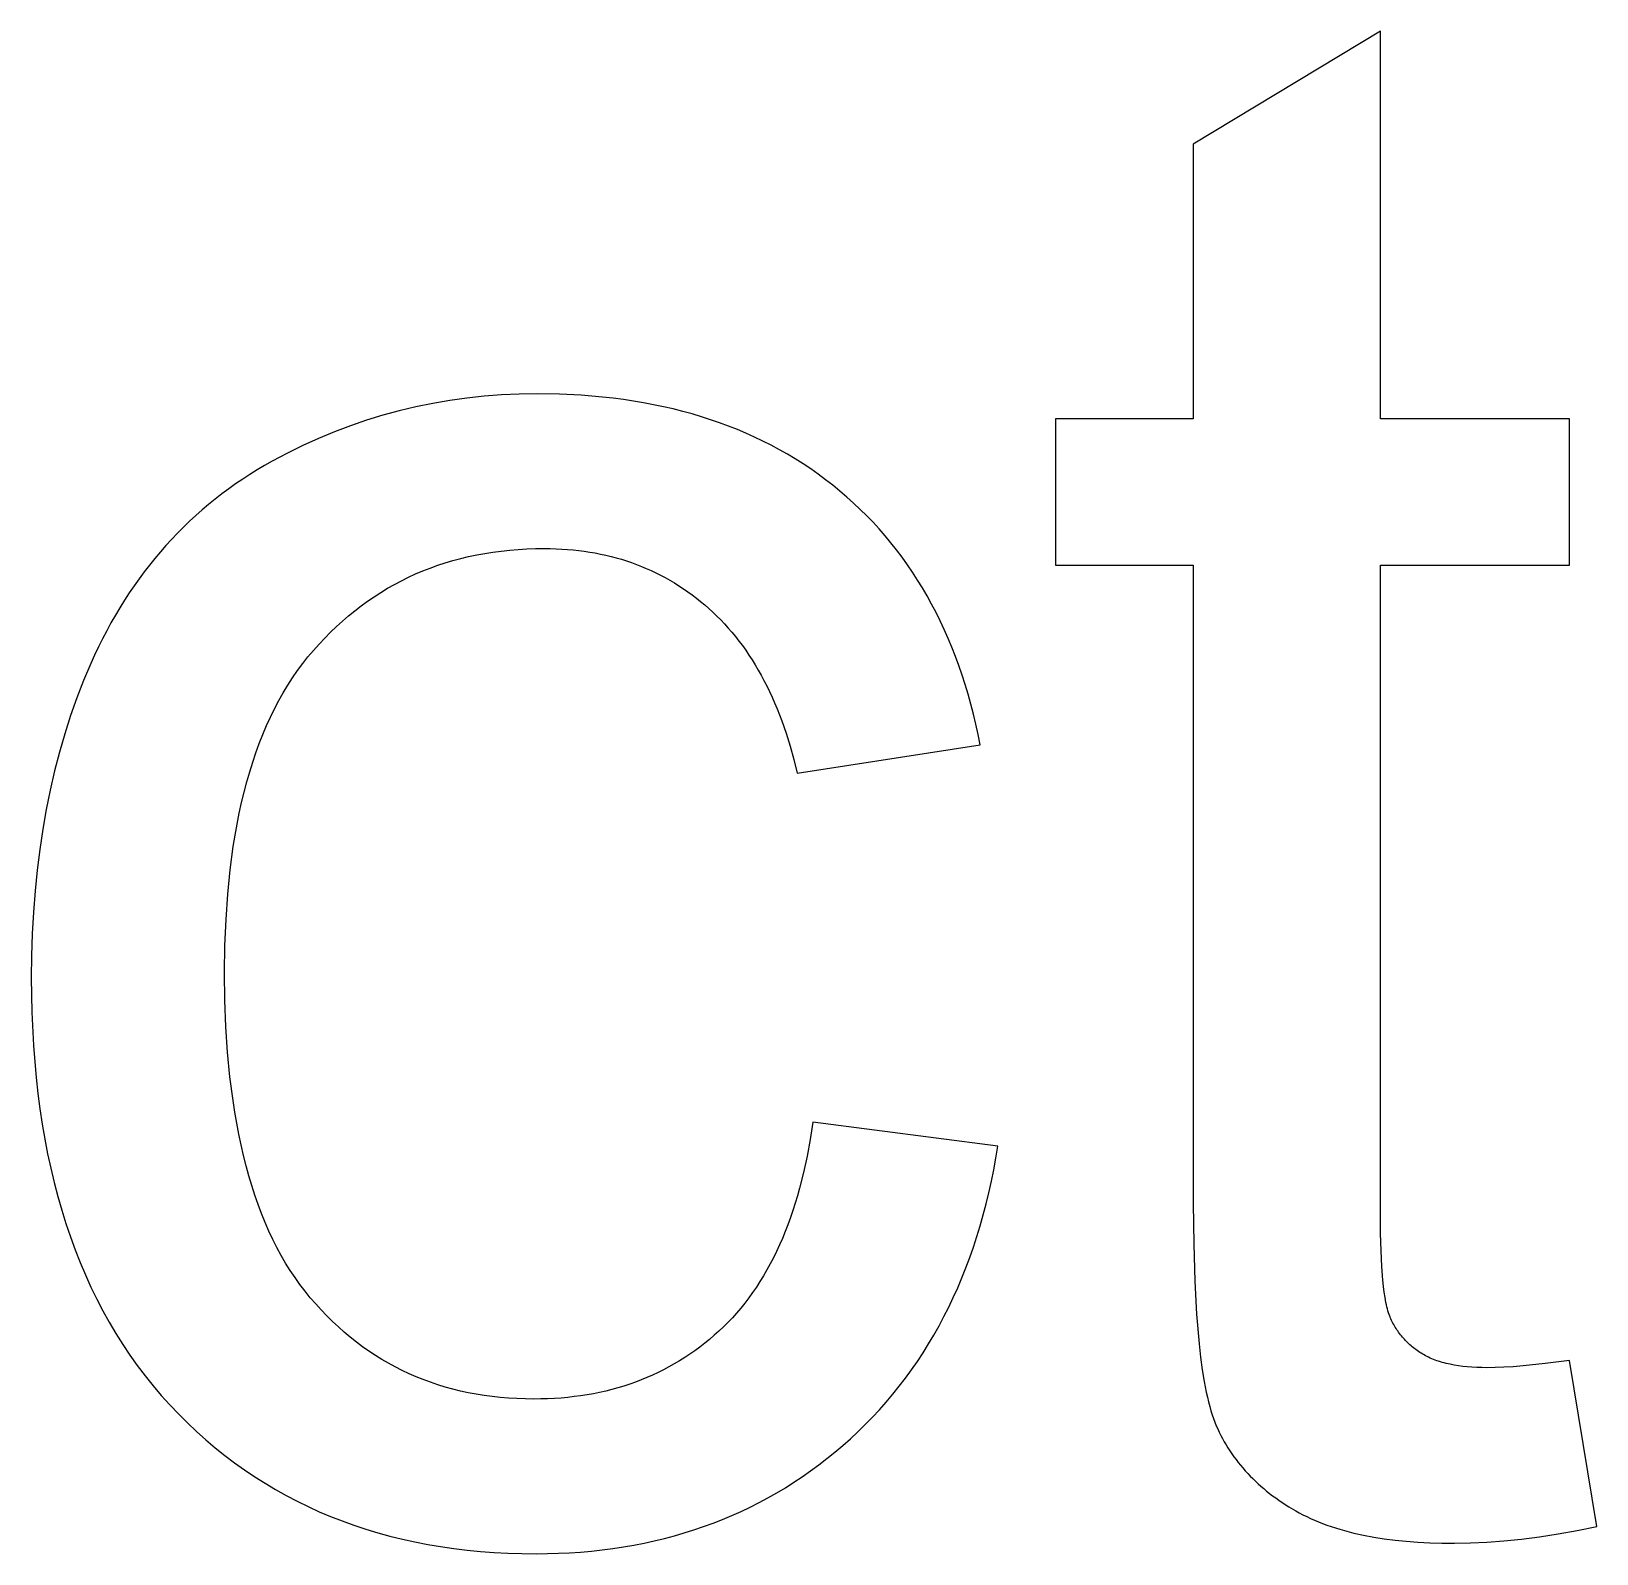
# Model space of a CAD drawing. Extents: x -87 to 75, y -128 to -16.
# Drawn here: x 22.16 to 30.33, y -128.13 to -120.19 of the extents above; entities that cross this region are included whole.
import ezdxf

# ---------------------------------------------------------------- set-up
doc = ezdxf.new("R2010")
doc.units = 0
doc.layers.add('MOSFET', color=7, linetype='CONTINUOUS')

msp = doc.modelspace()

# ---------------------------------------------------------------- linework, layer by layer
at = {"layer": 'MOSFET'}
for p, q in [((29.2025, -120.1854), (28.2263, -120.7744)), ((29.2025, -122.2086), (29.2025, -120.1854)), ((28.2263, -120.7744), (28.2263, -122.2086)), ((24.257, -122.1272), (24.1693, -122.145)), ((24.3456, -122.1121), (24.257, -122.1272)), ((24.4351, -122.0997), (24.3456, -122.1121)), ((24.5254, -122.0901), (24.4351, -122.0997)), ((24.6166, -122.0832), (24.5254, -122.0901)), ((24.7087, -122.0791), (24.6166, -122.0832)), ((24.8016, -122.0777), (24.7087, -122.0791)), ((24.9182, -122.0796), (24.8016, -122.0777)), ((25.0321, -122.0852), (24.9182, -122.0796)), ((25.0881, -122.0894), (25.0321, -122.0852)), ((25.1433, -122.0945), (25.0881, -122.0894)), ((25.1979, -122.1005), (25.1433, -122.0945)), ((25.2519, -122.1075), (25.1979, -122.1005)), ((25.3051, -122.1155), (25.2519, -122.1075)), ((25.3577, -122.1243), (25.3051, -122.1155)), ((25.4096, -122.1341), (25.3577, -122.1243)), ((23.9965, -122.189), (23.9114, -122.2151)), ((24.0825, -122.1656), (23.9965, -122.189)), ((24.1693, -122.145), (24.0825, -122.1656)), ((25.4609, -122.1448), (25.4096, -122.1341)), ((25.5115, -122.1565), (25.4609, -122.1448)), ((25.5614, -122.169), (25.5115, -122.1565)), ((25.6106, -122.1826), (25.5614, -122.169)), ((25.6592, -122.197), (25.6106, -122.1826)), ((25.7071, -122.2124), (25.6592, -122.197)), ((28.2263, -122.2086), (27.5065, -122.2086)), ((27.5065, -122.2086), (27.5065, -122.9721)), ((30.1895, -122.2086), (29.2025, -122.2086)), ((30.1895, -122.9721), (30.1895, -122.2086)), ((23.7439, -122.2756), (23.6614, -122.3099)), ((23.8272, -122.244), (23.7439, -122.2756)), ((23.9114, -122.2151), (23.8272, -122.244)), ((25.7543, -122.2287), (25.7071, -122.2124)), ((25.8008, -122.2459), (25.7543, -122.2287)), ((25.8467, -122.2641), (25.8008, -122.2459)), ((25.8919, -122.2832), (25.8467, -122.2641)), ((25.9365, -122.3032), (25.8919, -122.2832)), ((23.5798, -122.347), (23.4991, -122.3869)), ((23.6614, -122.3099), (23.5798, -122.347)), ((25.9803, -122.3242), (25.9365, -122.3032)), ((26.0235, -122.3461), (25.9803, -122.3242)), ((26.066, -122.3689), (26.0235, -122.3461)), ((26.1079, -122.3927), (26.066, -122.3689)), ((23.3798, -122.4518), (23.3411, -122.4748)), ((23.4192, -122.4294), (23.3798, -122.4518)), ((23.4991, -122.3869), (23.4192, -122.4294)), ((26.1491, -122.4174), (26.1079, -122.3927)), ((26.1896, -122.443), (26.1491, -122.4174)), ((26.2294, -122.4696), (26.1896, -122.443)), ((23.2655, -122.5229), (23.2286, -122.548)), ((23.303, -122.4985), (23.2655, -122.5229)), ((23.3411, -122.4748), (23.303, -122.4985)), ((26.2686, -122.4971), (26.2294, -122.4696)), ((26.3071, -122.5255), (26.2686, -122.4971)), ((26.3449, -122.5549), (26.3071, -122.5255)), ((23.1568, -122.6002), (23.1218, -122.6273)), ((23.1924, -122.5737), (23.1568, -122.6002)), ((23.2286, -122.548), (23.1924, -122.5737)), ((26.382, -122.5851), (26.3449, -122.5549)), ((26.4182, -122.6161), (26.382, -122.5851)), ((26.4536, -122.6479), (26.4182, -122.6161)), ((23.0538, -122.6836), (23.0208, -122.7128)), ((23.0875, -122.6551), (23.0538, -122.6836)), ((23.1218, -122.6273), (23.0875, -122.6551)), ((26.4882, -122.6804), (26.4536, -122.6479)), ((26.5219, -122.7138), (26.4882, -122.6804)), ((22.9566, -122.7733), (22.9254, -122.8045)), ((22.9884, -122.7427), (22.9566, -122.7733)), ((23.0208, -122.7128), (22.9884, -122.7427)), ((26.5547, -122.7479), (26.5219, -122.7138)), ((26.5867, -122.7828), (26.5547, -122.7479)), ((22.8949, -122.8365), (22.865, -122.8691)), ((22.9254, -122.8045), (22.8949, -122.8365)), ((26.6179, -122.8185), (26.5867, -122.7828)), ((26.6483, -122.855), (26.6179, -122.8185)), ((26.6778, -122.8922), (26.6483, -122.855)), ((22.8072, -122.9364), (22.7792, -122.9711)), ((22.8358, -122.9024), (22.8072, -122.9364)), ((22.865, -122.8691), (22.8358, -122.9024)), ((24.3628, -122.9476), (24.4034, -122.9367)), ((24.4034, -122.9367), (24.4446, -122.9269)), ((24.4446, -122.9269), (24.4864, -122.918)), ((24.4864, -122.918), (24.5286, -122.9102)), ((24.5286, -122.9102), (24.5715, -122.9035)), ((24.5715, -122.9035), (24.6148, -122.8978)), ((24.6148, -122.8978), (24.6587, -122.8931)), ((24.6587, -122.8931), (24.7032, -122.8895)), ((24.7032, -122.8895), (24.7482, -122.8869)), ((24.7482, -122.8869), (24.7937, -122.8853)), ((24.7937, -122.8853), (24.8398, -122.8848)), ((24.8398, -122.8848), (24.8703, -122.8851)), ((24.8703, -122.8851), (24.9006, -122.8859)), ((24.9006, -122.8859), (24.9306, -122.8874)), ((24.9306, -122.8874), (24.9603, -122.8894)), ((24.9603, -122.8894), (24.9897, -122.892)), ((24.9897, -122.892), (25.0188, -122.8952)), ((25.0188, -122.8952), (25.0476, -122.8989)), ((25.0476, -122.8989), (25.0762, -122.9032)), ((25.0762, -122.9032), (25.1045, -122.9081)), ((25.1045, -122.9081), (25.1324, -122.9136)), ((25.1324, -122.9136), (25.1602, -122.9196)), ((25.1602, -122.9196), (25.1876, -122.9262)), ((25.1876, -122.9262), (25.2147, -122.9334)), ((25.2147, -122.9334), (25.2416, -122.9412)), ((25.2416, -122.9412), (25.2682, -122.9495)), ((26.7064, -122.9303), (26.6778, -122.8922)), ((26.7342, -122.9691), (26.7064, -122.9303)), ((22.7518, -123.0065), (22.7251, -123.0426)), ((22.7792, -122.9711), (22.7518, -123.0065)), ((24.1303, -123.0349), (24.1677, -123.0177)), ((24.1677, -123.0177), (24.2056, -123.0016)), ((24.2056, -123.0016), (24.2441, -122.9866)), ((24.2441, -122.9866), (24.2831, -122.9725)), ((24.2831, -122.9725), (24.3227, -122.9596)), ((24.3227, -122.9596), (24.3628, -122.9476)), ((25.2682, -122.9495), (25.2945, -122.9584)), ((25.2945, -122.9584), (25.3205, -122.9679)), ((25.3205, -122.9679), (25.3462, -122.978)), ((25.3462, -122.978), (25.3717, -122.9886)), ((25.3717, -122.9886), (25.3969, -122.9998)), ((25.3969, -122.9998), (25.4217, -123.0116)), ((25.4217, -123.0116), (25.4464, -123.024)), ((25.4464, -123.024), (25.4707, -123.0369)), ((26.7612, -123.0087), (26.7342, -122.9691)), ((26.7873, -123.0491), (26.7612, -123.0087)), ((27.5065, -122.9721), (28.2263, -122.9721)), ((28.2263, -122.9721), (28.2263, -126.304)), ((29.2025, -126.3586), (29.2025, -122.9721)), ((29.2025, -122.9721), (30.1895, -122.9721)), ((22.699, -123.0793), (22.6736, -123.1168)), ((22.7251, -123.0426), (22.699, -123.0793)), ((23.9862, -123.1138), (24.0214, -123.0925)), ((24.0214, -123.0925), (24.0571, -123.0722)), ((24.0571, -123.0722), (24.0935, -123.053)), ((24.0935, -123.053), (24.1303, -123.0349)), ((25.4707, -123.0369), (25.4947, -123.0504)), ((25.4947, -123.0504), (25.5185, -123.0645)), ((25.5185, -123.0645), (25.542, -123.0792)), ((25.542, -123.0792), (25.5651, -123.0944)), ((25.5651, -123.0944), (25.5881, -123.1103)), ((26.8126, -123.0903), (26.7873, -123.0491)), ((26.8371, -123.1322), (26.8126, -123.0903)), ((22.6488, -123.1549), (22.6246, -123.1937)), ((22.6736, -123.1168), (22.6488, -123.1549)), ((23.8507, -123.2093), (23.8838, -123.1839)), ((23.8838, -123.1839), (23.9174, -123.1595)), ((23.9174, -123.1595), (23.9515, -123.1361)), ((23.9515, -123.1361), (23.9862, -123.1138)), ((25.5881, -123.1103), (25.6107, -123.1267)), ((25.6107, -123.1267), (25.633, -123.1436)), ((25.633, -123.1436), (25.6551, -123.1612)), ((25.6551, -123.1612), (25.6769, -123.1793)), ((25.6769, -123.1793), (25.6983, -123.198)), ((26.8607, -123.175), (26.8371, -123.1322)), ((26.8835, -123.2185), (26.8607, -123.175)), ((22.601, -123.2332), (22.5781, -123.2734)), ((22.6246, -123.1937), (22.601, -123.2332)), ((23.7549, -123.2919), (23.7863, -123.2633)), ((23.7863, -123.2633), (23.8182, -123.2358)), ((23.8182, -123.2358), (23.8507, -123.2093)), ((25.6983, -123.198), (25.7194, -123.2172)), ((25.7194, -123.2172), (25.74, -123.237)), ((25.74, -123.237), (25.7602, -123.2574)), ((25.7602, -123.2574), (25.78, -123.2784)), ((26.9054, -123.2628), (26.8835, -123.2185)), ((26.9265, -123.3079), (26.9054, -123.2628)), ((22.5559, -123.3143), (22.5342, -123.3559)), ((22.5781, -123.2734), (22.5559, -123.3143)), ((23.6639, -123.3838), (23.6937, -123.3521)), ((23.6937, -123.3521), (23.724, -123.3215)), ((23.724, -123.3215), (23.7549, -123.2919)), ((25.78, -123.2784), (25.7994, -123.2999)), ((25.7994, -123.2999), (25.8183, -123.3219)), ((25.8183, -123.3219), (25.8369, -123.3446)), ((25.8369, -123.3446), (25.8551, -123.3678)), ((26.9467, -123.3538), (26.9265, -123.3079)), ((22.5132, -123.3981), (22.4928, -123.441)), ((22.5342, -123.3559), (22.5132, -123.3981)), ((23.6061, -123.4503), (23.6346, -123.4165)), ((23.6346, -123.4165), (23.6639, -123.3838)), ((25.8551, -123.3678), (25.8728, -123.3916)), ((25.8728, -123.3916), (25.8902, -123.4159)), ((25.8902, -123.4159), (25.9071, -123.4408)), ((26.9661, -123.4004), (26.9467, -123.3538)), ((26.9847, -123.4479), (26.9661, -123.4004)), ((22.4731, -123.4847), (22.4354, -123.5735)), ((22.4928, -123.441), (22.4731, -123.4847)), ((23.5518, -123.5216), (23.5785, -123.4854)), ((23.5785, -123.4854), (23.6061, -123.4503)), ((25.9071, -123.4408), (25.9236, -123.4662)), ((25.9236, -123.4662), (25.9397, -123.4923)), ((25.9397, -123.4923), (25.9554, -123.5189)), ((27.0024, -123.4961), (26.9847, -123.4479)), ((27.0193, -123.5451), (27.0024, -123.4961)), ((22.4354, -123.5735), (22.4002, -123.6642)), ((23.4771, -123.6376), (23.5011, -123.5978)), ((23.5011, -123.5978), (23.526, -123.5591)), ((23.526, -123.5591), (23.5518, -123.5216)), ((25.9554, -123.5189), (25.9707, -123.546)), ((25.9707, -123.546), (25.9856, -123.5737)), ((25.9856, -123.5737), (26, -123.602)), ((27.0353, -123.5949), (27.0193, -123.5451)), ((27.0505, -123.6454), (27.0353, -123.5949)), ((22.4002, -123.6642), (22.3674, -123.7567)), ((23.4318, -123.721), (23.454, -123.6787)), ((23.454, -123.6787), (23.4771, -123.6376)), ((26, -123.602), (26.0141, -123.6309)), ((26.0141, -123.6309), (26.0277, -123.6603)), ((26.0277, -123.6603), (26.041, -123.6903)), ((27.0648, -123.6968), (27.0505, -123.6454)), ((22.3674, -123.7567), (22.3371, -123.8511)), ((23.4106, -123.7645), (23.4318, -123.721)), ((26.041, -123.6903), (26.0538, -123.7208)), ((26.0538, -123.7208), (26.0782, -123.7836)), ((27.0784, -123.7489), (27.0648, -123.6968)), ((27.091, -123.8018), (27.0784, -123.7489)), ((23.3707, -123.8552), (23.3902, -123.8093)), ((23.3902, -123.8093), (23.4106, -123.7645)), ((26.0782, -123.7836), (26.101, -123.8486)), ((27.1029, -123.8555), (27.091, -123.8018)), ((22.3371, -123.8511), (22.3092, -123.9472)), ((23.3345, -123.9507), (23.3522, -123.9023)), ((23.3522, -123.9023), (23.3707, -123.8552)), ((26.101, -123.8486), (26.1221, -123.9159)), ((26.1221, -123.9159), (26.1416, -123.9855)), ((26.1595, -124.0573), (27.1138, -123.91)), ((27.1138, -123.91), (27.1029, -123.8555)), ((22.3092, -123.9472), (22.2837, -124.0452)), ((23.3019, -124.051), (23.3178, -124.0002)), ((23.3178, -124.0002), (23.3345, -123.9507)), ((26.1416, -123.9855), (26.1595, -124.0573)), ((22.2837, -124.0452), (22.2606, -124.1451)), ((23.287, -124.1029), (23.3019, -124.051)), ((22.2606, -124.1451), (22.2399, -124.2468)), ((23.2598, -124.2105), (23.2729, -124.1561)), ((23.2729, -124.1561), (23.287, -124.1029)), ((22.2399, -124.2468), (22.2217, -124.3503)), ((23.2476, -124.2661), (23.2598, -124.2105)), ((23.2259, -124.3809), (23.2363, -124.3229)), ((23.2363, -124.3229), (23.2476, -124.2661)), ((22.2217, -124.3503), (22.2059, -124.4556)), ((23.2164, -124.4401), (23.2259, -124.3809)), ((22.2059, -124.4556), (22.1926, -124.5628)), ((23.2001, -124.5622), (23.2164, -124.4401)), ((22.1926, -124.5628), (22.1817, -124.6718)), ((23.1874, -124.6891), (23.2001, -124.5622)), ((22.1817, -124.6718), (22.1732, -124.7826)), ((23.1783, -124.8209), (23.1874, -124.6891)), ((22.1732, -124.7826), (22.1671, -124.8953)), ((23.1729, -124.9574), (23.1783, -124.8209)), ((22.1671, -124.8953), (22.1635, -125.0098)), ((23.1711, -125.0988), (23.1729, -124.9574)), ((22.1635, -125.0098), (22.1622, -125.1261)), ((22.1622, -125.1261), (22.1651, -125.3048)), ((23.1728, -125.2422), (23.1711, -125.0988)), ((22.1651, -125.3048), (22.1735, -125.4782)), ((23.1781, -125.3806), (23.1728, -125.2422)), ((23.1868, -125.514), (23.1781, -125.3806)), ((22.1735, -125.4782), (22.1799, -125.563)), ((23.199, -125.6425), (23.1868, -125.514)), ((22.1799, -125.563), (22.1876, -125.6464)), ((22.1876, -125.6464), (22.1968, -125.7285)), ((23.2148, -125.7659), (23.199, -125.6425)), ((22.1968, -125.7285), (22.2074, -125.8093)), ((23.2239, -125.8258), (23.2148, -125.7659)), ((22.2074, -125.8093), (22.2194, -125.8888)), ((23.234, -125.8844), (23.2239, -125.8258)), ((23.2449, -125.9417), (23.234, -125.8844)), ((26.2413, -125.8787), (26.2272, -125.9692)), ((27.2065, -126.0041), (26.2413, -125.8787)), ((22.2194, -125.8888), (22.2328, -125.9669)), ((23.2567, -125.9978), (23.2449, -125.9417)), ((22.2328, -125.9669), (22.2476, -126.0438)), ((22.2476, -126.0438), (22.2638, -126.1193)), ((23.2694, -126.0527), (23.2567, -125.9978)), ((26.2272, -125.9692), (26.211, -126.0567)), ((27.1962, -126.066), (27.2065, -126.0041)), ((22.2638, -126.1193), (22.2815, -126.1936)), ((23.2829, -126.1063), (23.2694, -126.0527)), ((23.2973, -126.1587), (23.2829, -126.1063)), ((26.211, -126.0567), (26.1925, -126.1413)), ((27.1726, -126.1874), (27.1848, -126.1271)), ((27.1848, -126.1271), (27.1962, -126.066)), ((22.2815, -126.1936), (22.3005, -126.2665)), ((23.3126, -126.2098), (23.2973, -126.1587)), ((23.3287, -126.2597), (23.3126, -126.2098)), ((26.1925, -126.1413), (26.1718, -126.2229)), ((27.1593, -126.2468), (27.1726, -126.1874)), ((22.3005, -126.2665), (22.321, -126.338)), ((23.3458, -126.3084), (23.3287, -126.2597)), ((26.1606, -126.2626), (26.1489, -126.3015)), ((26.1718, -126.2229), (26.1606, -126.2626)), ((27.1451, -126.3054), (27.1593, -126.2468)), ((22.321, -126.338), (22.3429, -126.4083)), ((23.3637, -126.3558), (23.3458, -126.3084)), ((23.3825, -126.4019), (23.3637, -126.3558)), ((26.1366, -126.3397), (26.1237, -126.3771)), ((26.1489, -126.3015), (26.1366, -126.3397)), ((27.1137, -126.4199), (27.1299, -126.3631)), ((27.1299, -126.3631), (27.1451, -126.3054)), ((28.2263, -126.304), (28.2282, -126.5154)), ((29.2033, -126.4588), (29.2025, -126.3586)), ((22.3429, -126.4083), (22.3662, -126.4773)), ((23.4021, -126.4468), (23.3825, -126.4019)), ((23.4226, -126.4905), (23.4021, -126.4468)), ((26.0964, -126.4498), (26.0819, -126.485)), ((26.1103, -126.4138), (26.0964, -126.4498)), ((26.1237, -126.3771), (26.1103, -126.4138)), ((27.0966, -126.476), (27.1137, -126.4199)), ((22.3662, -126.4773), (22.3909, -126.5449)), ((23.444, -126.5329), (23.4226, -126.4905)), ((23.4663, -126.574), (23.444, -126.5329)), ((26.0668, -126.5194), (26.0512, -126.5531)), ((26.0819, -126.485), (26.0668, -126.5194)), ((27.0595, -126.5855), (27.0785, -126.5311)), ((27.0785, -126.5311), (27.0966, -126.476)), ((28.2282, -126.5154), (28.2338, -126.7077)), ((29.2057, -126.5498), (29.2033, -126.4588)), ((22.3909, -126.5449), (22.417, -126.6112)), ((22.417, -126.6112), (22.4445, -126.6763)), ((23.4894, -126.6139), (23.4663, -126.574)), ((23.5135, -126.6526), (23.4894, -126.6139)), ((26.0183, -126.6183), (26.001, -126.6498)), ((26.035, -126.5861), (26.0183, -126.6183)), ((26.0512, -126.5531), (26.035, -126.5861)), ((27.0395, -126.639), (27.0595, -126.5855)), ((29.2097, -126.6313), (29.2057, -126.5498)), ((22.4445, -126.6763), (22.4734, -126.7399)), ((23.5384, -126.69), (23.5135, -126.6526)), ((23.5641, -126.7262), (23.5384, -126.69)), ((25.9832, -126.6805), (25.9648, -126.7105)), ((26.001, -126.6498), (25.9832, -126.6805)), ((26.9966, -126.7434), (27.0185, -126.6916)), ((27.0185, -126.6916), (27.0395, -126.639)), ((29.2154, -126.7035), (29.2097, -126.6313)), ((22.4734, -126.7399), (22.5038, -126.8023)), ((23.5908, -126.7611), (23.5641, -126.7262)), ((23.6183, -126.7948), (23.5908, -126.7611)), ((25.9264, -126.7682), (25.9063, -126.796)), ((25.9459, -126.7397), (25.9264, -126.7682)), ((25.9648, -126.7105), (25.9459, -126.7397)), ((26.9737, -126.7943), (26.9966, -126.7434)), ((28.2338, -126.7077), (28.2432, -126.8811)), ((29.2188, -126.736), (29.2154, -126.7035)), ((29.2227, -126.7663), (29.2188, -126.736)), ((29.2269, -126.7942), (29.2227, -126.7663)), ((22.5038, -126.8023), (22.5355, -126.8634)), ((22.5355, -126.8634), (22.5687, -126.9231)), ((23.6465, -126.8274), (23.6183, -126.7948)), ((23.6752, -126.8589), (23.6465, -126.8274)), ((23.7045, -126.8894), (23.6752, -126.8589)), ((25.8646, -126.8492), (25.8429, -126.8747)), ((25.8857, -126.823), (25.8646, -126.8492)), ((25.9063, -126.796), (25.8857, -126.823)), ((26.925, -126.8937), (26.9498, -126.8444)), ((26.9498, -126.8444), (26.9737, -126.7943)), ((29.2316, -126.8197), (29.2269, -126.7942)), ((29.2341, -126.8316), (29.2316, -126.8197)), ((29.2367, -126.8429), (29.2341, -126.8316)), ((29.2393, -126.8536), (29.2367, -126.8429)), ((29.2421, -126.8638), (29.2393, -126.8536)), ((29.245, -126.8733), (29.2421, -126.8638)), ((22.5687, -126.9231), (22.6033, -126.9816)), ((23.7343, -126.9188), (23.7045, -126.8894)), ((23.7647, -126.9472), (23.7343, -126.9188)), ((25.7744, -126.9468), (25.7505, -126.9693)), ((25.7978, -126.9235), (25.7744, -126.9468)), ((25.8206, -126.8995), (25.7978, -126.9235)), ((25.8429, -126.8747), (25.8206, -126.8995)), ((26.8725, -126.9896), (26.8992, -126.9421)), ((26.8992, -126.9421), (26.925, -126.8937)), ((28.2432, -126.8811), (28.2563, -127.0354)), ((29.248, -126.8823), (29.245, -126.8733)), ((29.2511, -126.8906), (29.248, -126.8823)), ((29.2527, -126.8946), (29.2511, -126.8906)), ((29.2543, -126.8984), (29.2527, -126.8946)), ((29.2576, -126.9059), (29.2543, -126.8984)), ((29.261, -126.9132), (29.2576, -126.9059)), ((29.2645, -126.9205), (29.261, -126.9132)), ((29.2682, -126.9277), (29.2645, -126.9205)), ((29.272, -126.9347), (29.2682, -126.9277)), ((29.276, -126.9417), (29.272, -126.9347)), ((29.2801, -126.9486), (29.276, -126.9417)), ((22.6033, -126.9816), (22.6392, -127.0387)), ((23.7955, -126.9746), (23.7647, -126.9472)), ((23.827, -127.0009), (23.7955, -126.9746)), ((23.8589, -127.0262), (23.827, -127.0009)), ((23.8914, -127.0505), (23.8589, -127.0262)), ((25.7014, -127.0122), (25.6762, -127.0327)), ((25.7261, -126.9911), (25.7014, -127.0122)), ((25.7505, -126.9693), (25.7261, -126.9911)), ((26.8448, -127.0363), (26.8725, -126.9896)), ((29.2843, -126.9554), (29.2801, -126.9486)), ((29.2886, -126.962), (29.2843, -126.9554)), ((29.293, -126.9686), (29.2886, -126.962)), ((29.2976, -126.9751), (29.293, -126.9686)), ((29.3023, -126.9815), (29.2976, -126.9751)), ((29.3072, -126.9878), (29.3023, -126.9815)), ((29.3121, -126.994), (29.3072, -126.9878)), ((29.3172, -127.0001), (29.3121, -126.994)), ((29.3224, -127.0061), (29.3172, -127.0001)), ((29.3278, -127.0121), (29.3224, -127.0061)), ((29.3332, -127.0179), (29.3278, -127.0121)), ((29.3389, -127.0236), (29.3332, -127.0179)), ((29.3446, -127.0292), (29.3389, -127.0236)), ((22.6392, -127.0387), (22.6766, -127.0945)), ((22.6766, -127.0945), (22.7154, -127.149)), ((23.9244, -127.0738), (23.8914, -127.0505)), ((23.9579, -127.096), (23.9244, -127.0738)), ((23.992, -127.1172), (23.9579, -127.096)), ((25.572, -127.1074), (25.545, -127.1244)), ((25.5986, -127.0898), (25.572, -127.1074)), ((25.6249, -127.0714), (25.5986, -127.0898)), ((25.6507, -127.0524), (25.6249, -127.0714)), ((25.6762, -127.0327), (25.6507, -127.0524)), ((26.7864, -127.1272), (26.8161, -127.0822)), ((26.8161, -127.0822), (26.8448, -127.0363)), ((28.2563, -127.0354), (28.2643, -127.1055)), ((28.2643, -127.1055), (28.2732, -127.1708)), ((29.3504, -127.0348), (29.3446, -127.0292)), ((29.3564, -127.0402), (29.3504, -127.0348)), ((29.3625, -127.0455), (29.3564, -127.0402)), ((29.3688, -127.0508), (29.3625, -127.0455)), ((29.3751, -127.0559), (29.3688, -127.0508)), ((29.3816, -127.061), (29.3751, -127.0559)), ((29.3883, -127.0659), (29.3816, -127.061)), ((29.395, -127.0708), (29.3883, -127.0659)), ((29.4019, -127.0756), (29.395, -127.0708)), ((29.4089, -127.0802), (29.4019, -127.0756)), ((29.416, -127.0848), (29.4089, -127.0802)), ((29.4233, -127.0893), (29.416, -127.0848)), ((29.4307, -127.0937), (29.4233, -127.0893)), ((29.4384, -127.0979), (29.4307, -127.0937)), ((29.4462, -127.102), (29.4384, -127.0979)), ((29.4542, -127.1059), (29.4462, -127.102)), ((29.4624, -127.1097), (29.4542, -127.1059)), ((29.4708, -127.1134), (29.4624, -127.1097)), ((22.7154, -127.149), (22.7557, -127.2022)), ((24.0266, -127.1373), (23.992, -127.1172)), ((24.0617, -127.1564), (24.0266, -127.1373)), ((24.0974, -127.1745), (24.0617, -127.1564)), ((24.1336, -127.1915), (24.0974, -127.1745)), ((24.1703, -127.2076), (24.1336, -127.1915)), ((25.4333, -127.1853), (25.4044, -127.1988)), ((25.4618, -127.1711), (25.4333, -127.1853)), ((25.4899, -127.1562), (25.4618, -127.1711)), ((25.5176, -127.1407), (25.4899, -127.1562)), ((25.545, -127.1244), (25.5176, -127.1407)), ((26.7243, -127.2147), (26.7558, -127.1714)), ((26.7558, -127.1714), (26.7864, -127.1272)), ((28.2732, -127.1708), (28.283, -127.2314)), ((29.4794, -127.1169), (29.4708, -127.1134)), ((29.4882, -127.1203), (29.4794, -127.1169)), ((29.4972, -127.1236), (29.4882, -127.1203)), ((29.5064, -127.1267), (29.4972, -127.1236)), ((29.5158, -127.1297), (29.5064, -127.1267)), ((29.5254, -127.1325), (29.5158, -127.1297)), ((29.5352, -127.1352), (29.5254, -127.1325)), ((29.5452, -127.1378), (29.5352, -127.1352)), ((29.5658, -127.1425), (29.5452, -127.1378)), ((29.5871, -127.1466), (29.5658, -127.1425)), ((29.6093, -127.1502), (29.5871, -127.1466)), ((29.6322, -127.1533), (29.6093, -127.1502)), ((29.6559, -127.1558), (29.6322, -127.1533)), ((29.6804, -127.1577), (29.6559, -127.1558)), ((29.7057, -127.1591), (29.6804, -127.1577)), ((29.7318, -127.1599), (29.7057, -127.1591)), ((29.7587, -127.1602), (29.7318, -127.1599)), ((29.8012, -127.1596), (29.7587, -127.1602)), ((29.847, -127.1578), (29.8012, -127.1596)), ((29.896, -127.1548), (29.847, -127.1578)), ((29.9482, -127.1506), (29.896, -127.1548)), ((30.0624, -127.1387), (29.9482, -127.1506)), ((30.1895, -127.122), (30.0624, -127.1387)), ((30.3313, -127.9891), (30.1895, -127.122)), ((22.7557, -127.2022), (22.7973, -127.254)), ((22.7973, -127.254), (22.8403, -127.3046)), ((24.2076, -127.2225), (24.1703, -127.2076)), ((24.2454, -127.2365), (24.2076, -127.2225)), ((24.2837, -127.2494), (24.2454, -127.2365)), ((24.3226, -127.2613), (24.2837, -127.2494)), ((24.362, -127.2721), (24.3226, -127.2613)), ((24.4019, -127.2819), (24.362, -127.2721)), ((25.2234, -127.2653), (25.192, -127.2739)), ((25.2545, -127.2559), (25.2234, -127.2653)), ((25.2853, -127.2459), (25.2545, -127.2559)), ((25.3156, -127.2352), (25.2853, -127.2459)), ((25.3456, -127.2238), (25.3156, -127.2352)), ((25.3752, -127.2116), (25.3456, -127.2238)), ((25.4044, -127.1988), (25.3752, -127.2116)), ((26.6582, -127.2988), (26.6917, -127.2572)), ((26.6917, -127.2572), (26.7243, -127.2147)), ((28.283, -127.2314), (28.2938, -127.2872)), ((22.8403, -127.3046), (22.8848, -127.3538)), ((22.8848, -127.3538), (22.9304, -127.4016)), ((24.4424, -127.2907), (24.4019, -127.2819)), ((24.4834, -127.2985), (24.4424, -127.2907)), ((24.5249, -127.3052), (24.4834, -127.2985)), ((24.567, -127.3109), (24.5249, -127.3052)), ((24.6096, -127.3155), (24.567, -127.3109)), ((24.6527, -127.3191), (24.6096, -127.3155)), ((24.6964, -127.3217), (24.6527, -127.3191)), ((24.7406, -127.3233), (24.6964, -127.3217)), ((24.7853, -127.3238), (24.7406, -127.3233)), ((24.8212, -127.3234), (24.7853, -127.3238)), ((24.8568, -127.3224), (24.8212, -127.3234)), ((24.892, -127.3207), (24.8568, -127.3224)), ((24.9268, -127.3183), (24.892, -127.3207)), ((24.9613, -127.3151), (24.9268, -127.3183)), ((24.9953, -127.3113), (24.9613, -127.3151)), ((25.029, -127.3068), (24.9953, -127.3113)), ((25.0624, -127.3016), (25.029, -127.3068)), ((25.0953, -127.2958), (25.0624, -127.3016)), ((25.1279, -127.2892), (25.0953, -127.2958)), ((25.1601, -127.2819), (25.1279, -127.2892)), ((25.192, -127.2739), (25.1601, -127.2819)), ((26.5883, -127.3795), (26.6238, -127.3396)), ((26.6238, -127.3396), (26.6582, -127.2988)), ((28.2938, -127.2872), (28.2995, -127.3133)), ((28.2995, -127.3133), (28.3055, -127.3382)), ((28.3055, -127.3382), (28.3117, -127.3619)), ((22.9304, -127.4016), (22.9769, -127.4479)), ((26.5146, -127.4568), (26.5519, -127.4186)), ((26.5519, -127.4186), (26.5883, -127.3795)), ((28.3117, -127.3619), (28.3182, -127.3845)), ((28.3182, -127.3845), (28.3248, -127.4059)), ((28.3248, -127.4059), (28.3318, -127.4261)), ((28.3318, -127.4261), (28.3389, -127.445)), ((22.9769, -127.4479), (23.0244, -127.4927)), ((23.0244, -127.4927), (23.0727, -127.5359)), ((26.437, -127.5308), (26.4763, -127.4942)), ((26.4763, -127.4942), (26.5146, -127.4568)), ((28.3389, -127.445), (28.3463, -127.4628)), ((28.3463, -127.4628), (28.354, -127.48)), ((28.354, -127.48), (28.362, -127.4969)), ((28.362, -127.4969), (28.3703, -127.5136)), ((28.3703, -127.5136), (28.379, -127.53)), ((23.0727, -127.5359), (23.122, -127.5777)), ((23.122, -127.5777), (23.1722, -127.6179)), ((26.3557, -127.6012), (26.3967, -127.5665)), ((26.3967, -127.5665), (26.437, -127.5308)), ((28.379, -127.53), (28.388, -127.5463)), ((28.388, -127.5463), (28.3974, -127.5624)), ((28.3974, -127.5624), (28.4071, -127.5782)), ((28.4071, -127.5782), (28.4172, -127.5939)), ((28.4172, -127.5939), (28.4276, -127.6093)), ((23.1722, -127.6179), (23.2232, -127.6566)), ((23.2232, -127.6566), (23.2752, -127.6938)), ((26.2292, -127.6987), (26.2719, -127.6673)), ((26.2719, -127.6673), (26.3141, -127.6348)), ((26.3141, -127.6348), (26.3557, -127.6012)), ((28.4276, -127.6093), (28.4383, -127.6246)), ((28.4383, -127.6246), (28.4494, -127.6396)), ((28.4494, -127.6396), (28.4608, -127.6544)), ((28.4608, -127.6544), (28.4726, -127.6691)), ((28.4726, -127.6691), (28.4847, -127.6835)), ((23.2752, -127.6938), (23.3281, -127.7294)), ((23.3281, -127.7294), (23.3819, -127.7636)), ((23.3819, -127.7636), (23.4367, -127.7962)), ((26.0974, -127.7864), (26.1419, -127.7583)), ((26.1419, -127.7583), (26.1858, -127.7291)), ((26.1858, -127.7291), (26.2292, -127.6987)), ((28.4847, -127.6835), (28.4971, -127.6977)), ((28.4971, -127.6977), (28.5099, -127.7117)), ((28.5099, -127.7117), (28.523, -127.7254)), ((28.523, -127.7254), (28.5365, -127.739)), ((28.5365, -127.739), (28.5503, -127.7524)), ((28.5503, -127.7524), (28.5644, -127.7656)), ((23.4367, -127.7962), (23.4923, -127.8273)), ((23.4923, -127.8273), (23.5488, -127.8569)), ((25.9604, -127.8641), (26.0067, -127.8393)), ((26.0067, -127.8393), (26.0523, -127.8134)), ((26.0523, -127.8134), (26.0974, -127.7864)), ((28.5644, -127.7656), (28.5789, -127.7785)), ((28.5789, -127.7785), (28.5937, -127.7913)), ((28.5937, -127.7913), (28.6089, -127.8038)), ((28.6089, -127.8038), (28.6244, -127.8161)), ((28.6244, -127.8161), (28.6403, -127.8282)), ((28.6403, -127.8282), (28.6564, -127.8402)), ((28.6564, -127.8402), (28.673, -127.8519)), ((23.5488, -127.8569), (23.6063, -127.885)), ((23.6063, -127.885), (23.6647, -127.9116)), ((23.6647, -127.9116), (23.7239, -127.9366)), ((25.8182, -127.9319), (25.8662, -127.9104)), ((25.8662, -127.9104), (25.9136, -127.8878)), ((25.9136, -127.8878), (25.9604, -127.8641)), ((28.673, -127.8519), (28.6898, -127.8634)), ((28.6898, -127.8634), (28.7246, -127.8857)), ((28.7246, -127.8857), (28.7607, -127.9073)), ((28.7607, -127.9073), (28.7794, -127.9177)), ((28.7794, -127.9177), (28.7985, -127.9278)), ((23.7239, -127.9366), (23.7841, -127.9601)), ((23.7841, -127.9601), (23.8452, -127.9821)), ((23.8452, -127.9821), (23.9072, -128.0026)), ((23.9072, -128.0026), (23.9701, -128.0216)), ((25.5696, -128.0228), (25.6204, -128.0069)), ((25.6204, -128.0069), (25.6708, -127.9898)), ((25.6708, -127.9898), (25.7205, -127.9716)), ((25.7205, -127.9716), (25.7696, -127.9523)), ((25.7696, -127.9523), (25.8182, -127.9319)), ((28.7985, -127.9278), (28.8181, -127.9375)), ((28.8181, -127.9375), (28.8381, -127.9469)), ((28.8381, -127.9469), (28.8586, -127.956)), ((28.8586, -127.956), (28.8796, -127.9647)), ((28.8796, -127.9647), (28.9011, -127.9732)), ((28.9011, -127.9732), (28.923, -127.9813)), ((28.923, -127.9813), (28.9454, -127.989)), ((28.9454, -127.989), (28.9682, -127.9964)), ((28.9682, -127.9964), (28.9915, -128.0035)), ((28.9915, -128.0035), (29.0153, -128.0103)), ((30.229, -128.0095), (30.3313, -127.9891)), ((23.9701, -128.0216), (24.034, -128.0391)), ((24.034, -128.0391), (24.0987, -128.055)), ((24.0987, -128.055), (24.1644, -128.0694)), ((24.1644, -128.0694), (24.2309, -128.0823)), ((24.2309, -128.0823), (24.2984, -128.0937)), ((25.252, -128.0956), (25.3064, -128.0862)), ((25.3064, -128.0862), (25.3602, -128.0758)), ((25.3602, -128.0758), (25.4134, -128.0642)), ((25.4134, -128.0642), (25.466, -128.0515)), ((25.466, -128.0515), (25.5181, -128.0377)), ((25.5181, -128.0377), (25.5696, -128.0228)), ((29.0153, -128.0103), (29.0643, -128.0229)), ((29.0643, -128.0229), (29.1152, -128.0341)), ((29.1152, -128.0341), (29.1679, -128.044)), ((29.1679, -128.044), (29.2226, -128.0526)), ((29.2226, -128.0526), (29.2791, -128.0598)), ((29.2791, -128.0598), (29.3374, -128.0658)), ((29.3374, -128.0658), (29.3977, -128.0704)), ((29.3977, -128.0704), (29.4598, -128.0737)), ((29.4598, -128.0737), (29.5238, -128.0757)), ((29.5238, -128.0757), (29.5896, -128.0763)), ((29.5896, -128.0763), (29.6728, -128.075)), ((29.6728, -128.075), (29.7587, -128.0709)), ((29.7587, -128.0709), (29.8473, -128.0641)), ((29.8473, -128.0641), (29.9387, -128.0545)), ((29.9387, -128.0545), (30.0327, -128.0423)), ((30.0327, -128.0423), (30.1295, -128.0273)), ((30.1295, -128.0273), (30.229, -128.0095)), ((24.2984, -128.0937), (24.3668, -128.1036)), ((24.3668, -128.1036), (24.4361, -128.1119)), ((24.4361, -128.1119), (24.5063, -128.1187)), ((24.5063, -128.1187), (24.5774, -128.124)), ((24.5774, -128.124), (24.6494, -128.1278)), ((24.6494, -128.1278), (24.7223, -128.1301)), ((24.7223, -128.1301), (24.7962, -128.1309)), ((24.7962, -128.1309), (24.8552, -128.1303)), ((24.8552, -128.1303), (24.9136, -128.1287)), ((24.9136, -128.1287), (24.9715, -128.1259)), ((24.9715, -128.1259), (25.0288, -128.1221)), ((25.0288, -128.1221), (25.0855, -128.1171)), ((25.0855, -128.1171), (25.1416, -128.111)), ((25.1416, -128.111), (25.1971, -128.1039)), ((25.1971, -128.1039), (25.252, -128.0956))]:
    msp.add_line(p, q, dxfattribs=at)

doc.saveas('drawing.dxf')
